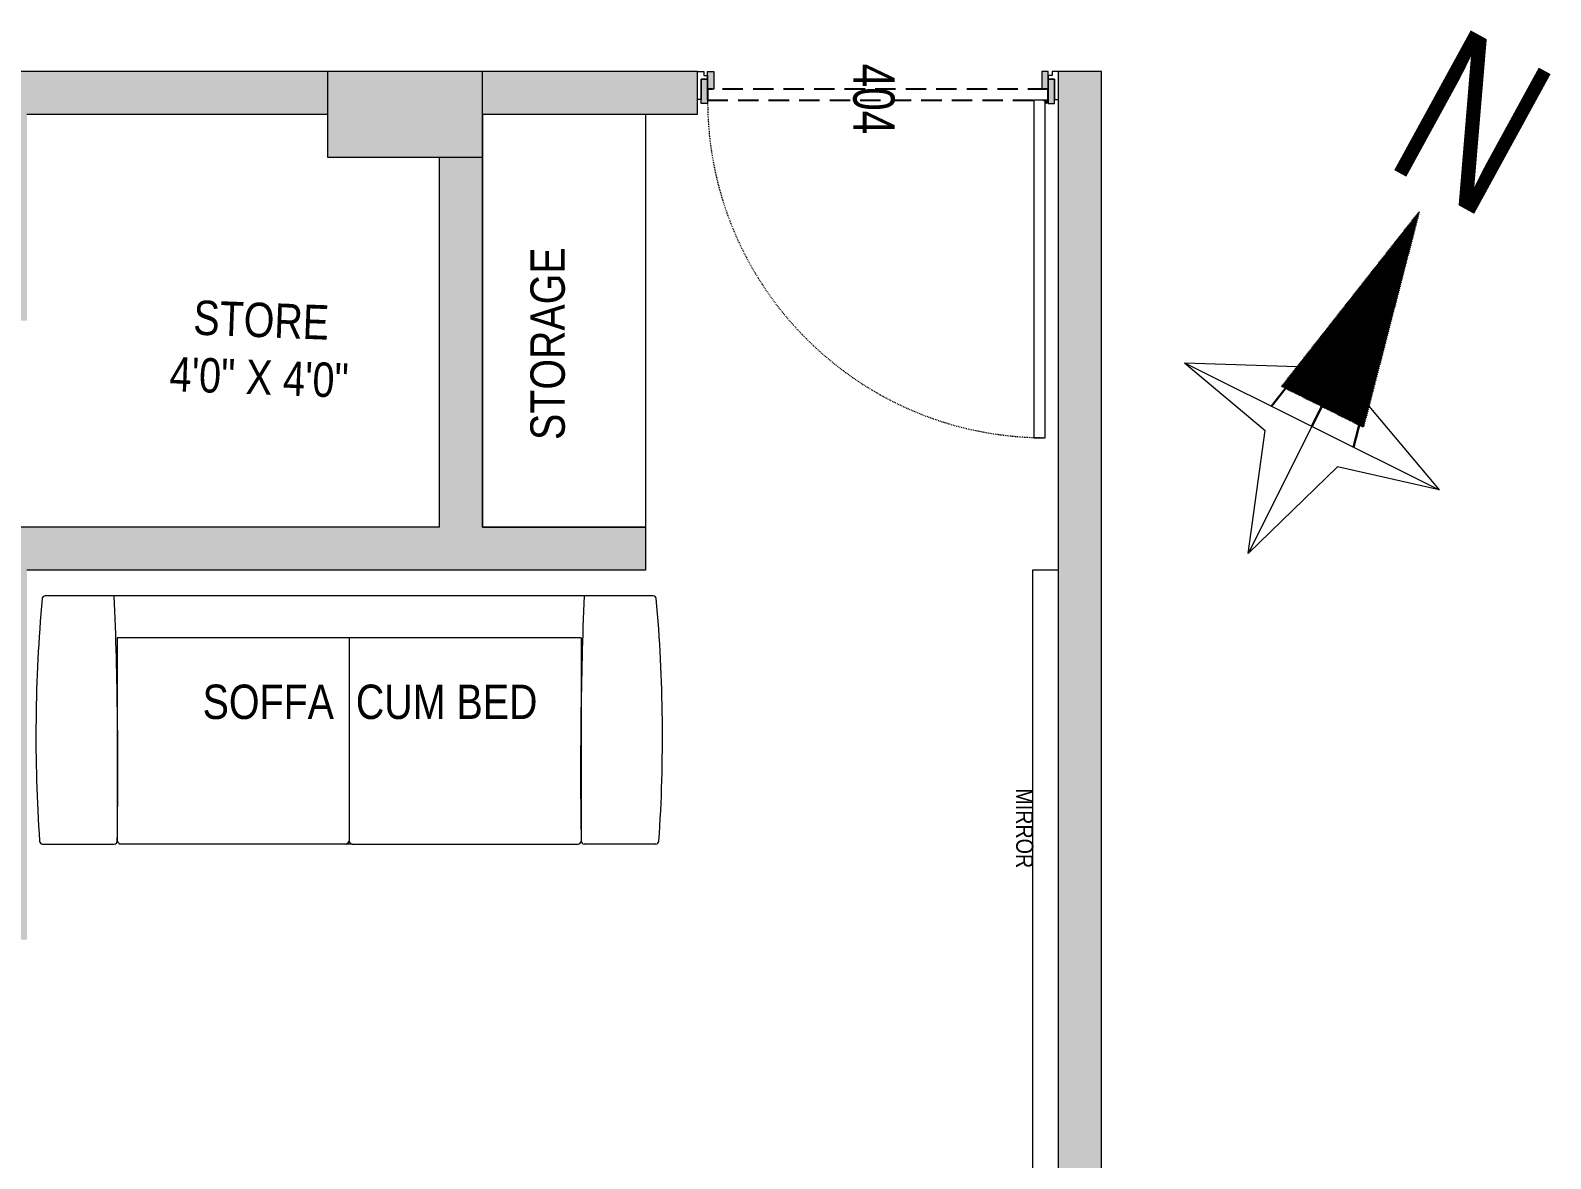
# Model space of a CAD drawing. Header units: inches. Extents: x 64138 to 64573, y -4652 to -4097.
# Drawn here: x 64396.4 to 64573.2, y -4228.3 to -4097.1 of the extents above; entities that cross this region are included whole.
import ezdxf

# ---------------------------------------------------------------- set-up
doc = ezdxf.new("R2010")
doc.units = ezdxf.units.IN
doc.header["$MEASUREMENT"] = 0
doc.linetypes.add('DASHED2', pattern=[0.375, 0.25, -0.125])
doc.linetypes.add('DOT2', pattern=[0.125, 0, -0.125])
for name, color, linetype, lineweight in [('A_DOOR', 135, 'Continuous', 18), ('A_FURNITURE', 251, 'Continuous', 9), ('A_TEXT', 7, 'Continuous', 18), ('A_WALL HATCH', 8, 'Continuous', 15), ('GLINE', 7, 'Continuous', 20), ('I_FURNITURE', 34, 'Continuous', 9), ('tex', 7, 'Continuous', 20), ('wall', 7, 'Continuous', 30)]:
    doc.layers.add(name, color=color, linetype=linetype, lineweight=lineweight)
doc.styles.add('ARIAL', font='ARIALN.TTF')
doc.styles.add('style1', font='swisscl.ttf', dxfattribs={"height": 4})
doc.styles.add('style3', font='swisscl.ttf', dxfattribs={"height": 2})
pattern_1 = [(108.4349488, (64945.34105, -11095.4893), (-0.1211275374, -0.0403758458), [])]

# ---------------------------------------------------------------- blocks, each defined once
blk = doc.blocks.new('3 SEATER SOFA')
at = {"layer": 'A_FURNITURE'}
for p, q in [((89110.6, 4287.2), (89110.6, 2560.3)), ((89815.3, 4294.7), (89815.3, 4090.8)), ((89229.5, 4082.3), (89229.5, 2765.2)), ((89229.5, 4082.3), (89806.8, 4082.3)), ((89229.5, 4082.3), (89806.8, 4082.3)), ((89229.5, 4082.3), (89806.8, 4082.3)), ((89815.3, 3431.7), (89815.3, 4073.8)), ((89229.5, 3423.2), (89806.8, 3423.2)), ((89815.3, 3431.7), (89815.3, 3414.7)), ((89815.3, 3414.7), (89815.3, 2773.7)), ((89229.5, 2765.2), (89806.8, 2765.2)), ((89815.3, 2552.8), (89815.3, 2756.7))]:
    blk.add_line(p, q, dxfattribs=at)
for centre, radius, start, end in [((89119.1, 4287.2), 8.49, 95.1841, 180), ((89510.4, -25.9), 4339.2, 86.0757, 95.1841), ((89806.8, 4294.7), 8.49, 0, 86.0757), ((89608.2, 16340.7), 12260, 267.6742, 270.92842), ((89806.8, 4090.8), 8.49, 270, 0), ((89806.8, 4090.8), 8.49, 270, 0), ((89806.8, 4073.8), 8.49, 0, 90), ((89805.1, 3433.4), 10.3, 279.5267, 350.4733), ((89805.1, 3433.4), 10.3, 279.5267, 350.4733), ((89806.8, 3414.7), 8.49, 0, 90), ((89805.1, 3413), 10.3, 9.5267, 80.4733), ((89608.2, -9493.3), 12260, 89.07158, 92.3258), ((89805.1, 2775.4), 10.3, 279.5267, 350.4733), ((89806.8, 2756.7), 8.49, 0, 90), ((89119.1, 2560.3), 8.49, 180, 264.8159), ((89510.4, 6873.3), 4339.2, 264.8159, 273.9243), ((89806.8, 2552.8), 8.49, 273.9243, 0)]:
    blk.add_arc(centre, radius, start, end, dxfattribs=at)
blk = doc.blocks.new('*U15')
at = {"layer": 'A_DOOR'}
h = blk.add_hatch(color=254, dxfattribs=at)
h.paths.add_polyline_path([(32, 0), (52, 0), (52, 55), (32, 55)])
h.paths.add_polyline_path([(12, 24), (32, 24), (32, 100), (12, 100)])
h = blk.add_hatch(color=254, dxfattribs=at)
h.paths.add_polyline_path([(1098.8, 0), (1078.8, 0), (1078.8, 55), (1098.8, 55)])
h.paths.add_polyline_path([(1118.8, 24), (1098.8, 24), (1098.8, 100), (1118.8, 100)])
for points in [[(42, 90), (77, 90), (77, 1147.3), (42, 1147.3)], [(12, 24), (32, 24), (32, 100), (12, 100)], [(1118.8, 24), (1098.8, 24), (1098.8, 100), (1118.8, 100)], [(32, 0), (52, 0), (52, 55), (32, 55)], [(1098.8, 0), (1078.8, 0), (1078.8, 55), (1098.8, 55)]]:
    blk.add_lwpolyline(points, close=True, dxfattribs=at)
at = {"layer": 'A_DOOR', "color": 253}
for points in [[(12, 88), (0, 88), (0, 0), (20, 0), (20, 12), (32, 12), (32, 24), (12, 24)], [(1118.8, 88), (1130.8, 88), (1130.8, 0), (1110.8, 0), (1110.8, 12), (1098.8, 12), (1098.8, 24), (1118.8, 24)]]:
    blk.add_lwpolyline(points, close=True, dxfattribs=at)
at = {"layer": 'A_DOOR', "color": 33, "linetype": 'DASHED2', "lineweight": 25, "ltscale": 255}
blk.add_lwpolyline([(32, 90), (32, 55), (1098.8, 55), (1098.8, 90)], close=True, dxfattribs=at)
at = {"layer": 'A_DOOR', "color": 253}
for radius in [5, 2]:
    blk.add_circle((37, 95), radius, dxfattribs=at)
at = {"layer": 'A_DOOR', "color": 33, "linetype": 'DOT2', "lineweight": 13, "ltscale": 10}
blk.add_arc((42, 90), 1056.8, 0, 90, dxfattribs=at)

msp = doc.modelspace()

# ---------------------------------------------------------------- hatches: boundary and pattern name
at = {"layer": 'A_WALL HATCH', "ltscale": 3, "transparency": 33554687}
h = msp.add_hatch(color=256, dxfattribs=at)
h.dxf.hatch_style = 1
h.paths.add_polyline_path([(64515.9893, -4404.86454), (64520.9893, -4404.86454), (64520.9893, -4101.86454), (64515.9893, -4101.86454)])
h.paths.add_polyline_path([(64390.9893, -4202.86454), (64395.9893, -4202.86454), (64395.9893, -4159.86454), (64467.9893, -4159.86454), (64467.9893, -4154.86454), (64448.9893, -4154.86454), (64448.9893, -4111.86454), (64443.9893, -4111.86454), (64443.9893, -4154.86454), (64390.9893, -4154.86454)])
h.paths.add_polyline_path([(64430.9893, -4111.86454), (64448.9893, -4111.86454), (64448.9893, -4106.86454), (64448.9893, -4101.86454), (64430.9893, -4101.86454)])
h.paths.add_polyline_path([(64448.9893, -4106.86454), (64473.9893, -4106.86454), (64473.9893, -4101.86454), (64448.9893, -4101.86454)])
h.paths.add_polyline_path([(64289.9893, -4106.86454), (64390.9893, -4106.86454), (64390.9893, -4130.86454), (64395.9893, -4130.86454), (64395.9893, -4106.86454), (64430.9893, -4106.86454), (64430.9893, -4101.86454), (64289.9893, -4101.86454)])
h.paths.add_polyline_path([(64265.9893, -4111.86454), (64289.9893, -4111.86454), (64289.9893, -4106.86454), (64289.9893, -4101.86454), (64265.9893, -4101.86454)])
h.paths.add_polyline_path([(64159.9893, -4243.86454), (64148.4893, -4243.86454), (64148.4893, -4248.86454), (64166.9893, -4248.86454), (64182.9893, -4248.86454), (64182.9893, -4245.59597), (64182.9893, -4243.86454), (64164.9893, -4243.86454), (64164.9893, -4226.86454), (64164.9893, -4171.86454), (64167.9893, -4171.86454), (64212.9893, -4171.86454), (64212.9893, -4248.86454), (64270.9893, -4248.86454), (64270.9893, -4243.86454), (64267.72073, -4243.86454), (64217.9893, -4243.86454), (64217.9893, -4226.86454), (64217.9893, -4171.86454), (64220.9893, -4171.86454), (64265.9893, -4171.86454), (64265.9893, -4213.86454), (64270.9893, -4213.86454), (64270.9893, -4166.86454), (64159.9893, -4166.86454)])
h.paths.add_polyline_path([(64138.4893, -4267.86454), (64148.4893, -4267.86454), (64148.4893, -4248.86454), (64148.4893, -4243.86454), (64138.4893, -4243.86454)])
h.paths.add_polyline_path([(64140.9893, -4375.86454), (64145.9893, -4375.86454), (64145.9893, -4267.86454), (64140.9893, -4267.86454)])
h.paths.add_polyline_path([(64138.4893, -4397.86454), (64148.4893, -4397.86454), (64148.4893, -4375.86454), (64145.9893, -4375.86454), (64138.4893, -4375.86454)])
h.paths.add_polyline_path([(64140.9893, -4421.86454), (64171.2393, -4421.86454), (64171.2393, -4392.86454), (64148.4893, -4392.86454), (64148.4893, -4397.86454), (64166.2393, -4397.86454), (64166.2393, -4416.86454), (64145.9893, -4416.86454), (64145.9893, -4397.86454), (64140.9893, -4397.86454)])
h.paths.add_polyline_path([(64265.9893, -4426.86454), (64275.9893, -4426.86454), (64275.9893, -4408.86454), (64265.9893, -4408.86454)])
h.paths.add_polyline_path([(64265.9893, -4450.86454), (64275.9893, -4450.86454), (64275.9893, -4426.86454), (64265.9893, -4426.86454)])
h.paths.add_polyline_path([(64243.2393, -4397.86454), (64265.9893, -4397.86454), (64265.9893, -4408.86454), (64270.9893, -4408.86454), (64270.9893, -4306.86454), (64265.9893, -4306.86454), (64265.9893, -4392.86454), (64262.9893, -4392.86454), (64243.2393, -4392.86454)])
h.paths.add_polyline_path([(64265.9893, -4306.86454), (64270.9893, -4306.86454), (64275.9893, -4306.86454), (64275.9893, -4284.86454), (64265.9893, -4284.86454)])
h.paths.add_polyline_path([(64311.9893, -4300.13311), (64311.9893, -4301.86454), (64385.9893, -4301.86454), (64385.9893, -4296.86454), (64311.9893, -4296.86454)])
h.paths.add_polyline_path([(64385.9893, -4319.86454), (64395.9893, -4319.86454), (64395.9893, -4296.86454), (64385.9893, -4296.86454), (64385.9893, -4301.86454)])
h.paths.add_polyline_path([(64390.9893, -4350.84842), (64390.9893, -4408.86454), (64395.9893, -4408.86454), (64395.9893, -4319.86454), (64390.9893, -4319.86454)])
h.paths.add_polyline_path([(64385.9893, -4450.86454), (64395.9893, -4450.86454), (64395.9893, -4426.86454), (64385.9893, -4426.86454), (64385.9893, -4440.86454)])
h.paths.add_polyline_path([(64385.9893, -4422.84842), (64385.9893, -4426.86454), (64395.9893, -4426.86454), (64395.9893, -4408.86454), (64390.9893, -4408.86454), (64385.9893, -4408.86454)])
at = {"layer": 'wall', "ltscale": 5}
h = msp.add_hatch(dxfattribs=at)
h.set_pattern_fill('ANSI31', color=256, scale=1.021437, angle=783.4349488, style=0)
h.set_pattern_definition(pattern_1)
h.paths.add_polyline_path([(64541.93308, -4138.48857), (64546.61553, -4140.8298), (64557.98557, -4118.08972)])
h = msp.add_hatch(dxfattribs=at)
h.set_pattern_fill('ANSI31', color=256, scale=1.021437, angle=783.4349488, style=0)
h.set_pattern_definition(pattern_1)
h.paths.add_polyline_path([(64557.98557, -4118.08972), (64546.61553, -4140.8298), (64551.46615, -4143.2551)])

# ---------------------------------------------------------------- linework, layer by layer
at = {"layer": 'A_FURNITURE', "ltscale": 3}
for points in [[(64448.9893, -4154.86454), (64467.9893, -4154.86454), (64467.9893, -4106.86454), (64448.9893, -4106.86454)], [(64515.9893, -4159.86454), (64512.9893, -4159.86454), (64512.9893, -4231.86454), (64515.9893, -4231.86454)]]:
    msp.add_lwpolyline(points, close=True, dxfattribs=at)
at = {"layer": 'GLINE', "ltscale": 3}
for p, q in [((64473.9893, -4101.86454), (64265.9893, -4101.86454)), ((64430.9893, -4111.86454), (64430.9893, -4101.86454)), ((64448.9893, -4154.86454), (64448.9893, -4101.86454)), ((64473.9893, -4106.86454), (64473.9893, -4101.86454)), ((64520.9893, -4101.86454), (64515.9893, -4101.86454)), ((64515.9893, -4404.86454), (64515.9893, -4101.86454)), ((64520.9893, -4404.86454), (64520.9893, -4101.86454)), ((64430.9893, -4106.86454), (64395.9893, -4106.86454)), ((64473.9893, -4106.86454), (64448.9893, -4106.86454)), ((64448.9893, -4111.86454), (64430.9893, -4111.86454)), ((64443.9893, -4154.86454), (64443.9893, -4111.86454)), ((64443.9893, -4154.86454), (64390.9893, -4154.86454)), ((64467.9893, -4154.86454), (64448.9893, -4154.86454)), ((64467.9893, -4159.86454), (64467.9893, -4154.86454)), ((64467.9893, -4159.86454), (64395.9893, -4159.86454))]:
    msp.add_line(p, q, dxfattribs=at)
at = {"layer": 'tex', "ltscale": 5}
for p, q in [((64530.65201, -4135.73502), (64543.75142, -4136.1779)), ((64530.65201, -4135.73502), (64540.02075, -4143.63924)), ((64530.65201, -4135.73502), (64560.26946, -4150.54375)), ((64552.10472, -4140.79018), (64560.26946, -4150.54375)), ((64545.46074, -4143.13938), (64538.05637, -4157.94811)), ((64538.05637, -4157.94811), (64540.02075, -4143.63924)), ((64548.4332, -4147.83647), (64538.05637, -4157.94811)), ((64560.26946, -4150.54375), (64548.4332, -4147.83647))]:
    msp.add_line(p, q, dxfattribs=at)
at = {"layer": 'wall', "ltscale": 5}
for p, q in [((64556.83077, -4120.39931), (64540.77829, -4140.79816)), ((64556.83077, -4120.39931), (64545.46074, -4143.13938)), ((64550.31135, -4145.56469), (64556.83077, -4120.39931))]:
    msp.add_line(p, q, dxfattribs=at)

# ---------------------------------------------------------------- block references
at = {"layer": 'A_DOOR', "xscale": 0.03714285714256512, "yscale": 0.03714285714256512, "zscale": 0.03714285714256512, "rotation": 180}
msp.add_blockref('*U15', (64515.9893, -4101.86454), dxfattribs=at)
at = {"layer": 'I_FURNITURE', "xscale": 0.04096385542232631, "yscale": 0.04096385542232631, "zscale": 0.04096385542232631, "rotation": 270}
msp.add_blockref('3 SEATER SOFA', (64293.23995, -512.54885), dxfattribs=at)

# ---------------------------------------------------------------- texts
at = {"layer": 'A_TEXT', "width": 53.5629604, "attachment_point": 1, "style": 'ARIAL'}
for s, insert, char_height, rotation in [('\\pxqc;STORAGE', (64454.56566, -4160.30498), 4, 90), ('\\pxqc;STORE\\P4\'0" X 4\'0"', (64396.57611, -4127.73984), 4, 357.8048201), ('\\pxqc;SOFFA  CUM BED', (64409.12743, -4173.18612), 4, 360), ('MIRROR', (64513.06863, -4185.25254), 2, 270)]:
    msp.add_mtext(s, dxfattribs=dict(at, insert=insert, char_height=char_height, rotation=rotation))
at = {"layer": 'tex', "style": 'style3'}
msp.add_text('N', height=18.52524, rotation=151.3106532, dxfattribs=at).set_placement((64574.6075, -4102.91313))
at = {"layer": 'tex', "ltscale": 5, "style": 'style1'}
msp.add_text('404', height=4.8, rotation=270, dxfattribs=at).set_placement((64492.12056, -4100.95487))

doc.saveas('drawing.dxf')
